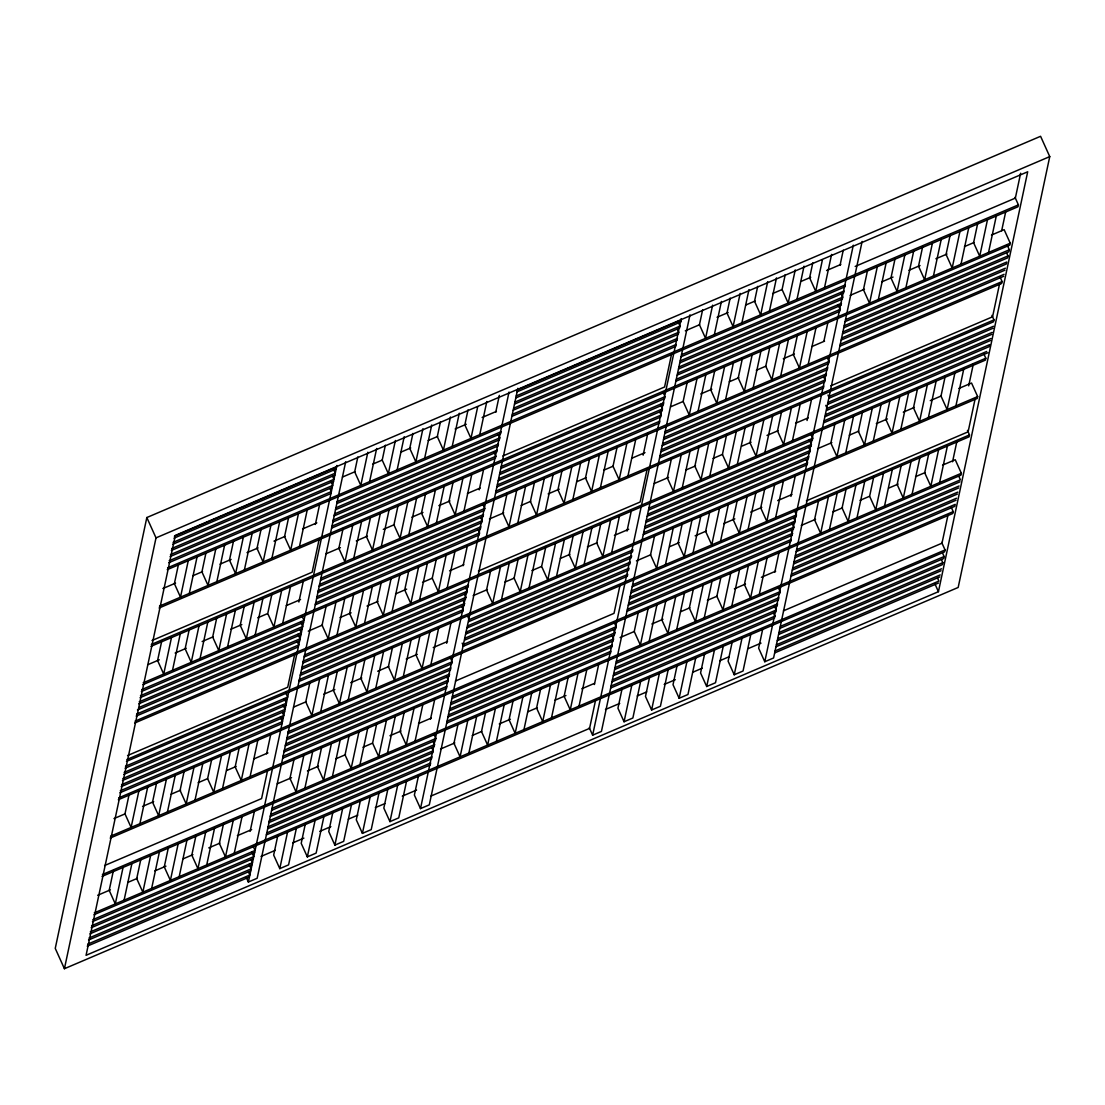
<?xml version="1.0" encoding="UTF-8"?>
<svg xmlns="http://www.w3.org/2000/svg" width="1105" height="1105" viewBox="0 0 1105 1105"><rect width="100%" height="100%" fill="white"/><g stroke="black" fill="none" stroke-linecap="round" stroke-linejoin="round"><path stroke-width="1.5" d="M146.827 517.541L55.25 948.394L64.422 968.712L958.173 587.459L1049.75 156.606L1040.579 136.288L146.827 517.541L156.012 537.873L64.422 968.712M138.871 790.973L131.108 827.438L124.989 813.888L129.216 793.998M161.827 640.624L157.587 660.528L163.706 674.078L171.468 637.599M113.414 870.478L109.188 890.368L115.307 903.918L123.056 867.439M178.609 563.73L174.383 583.633L180.502 597.17L188.251 560.705M139.921 823.681L147.669 787.216M172.518 670.321L180.267 633.842M124.105 900.161L131.868 863.682M189.314 593.413L197.063 556.948M156.758 782.243L152.531 802.147L158.65 815.697L166.413 779.218M189.369 628.883L185.129 648.773L191.248 662.323L199.011 625.844M140.957 858.723L136.73 878.627L142.849 892.177L150.598 855.698M205.806 553.633L201.925 571.879L208.044 585.429L215.793 548.95M167.463 811.94L175.212 775.461M200.06 658.566L207.809 622.087M151.647 888.42L159.41 851.941M216.856 581.672L224.605 545.193M184.3 770.503L180.074 790.393L186.193 803.943L193.955 767.464M216.911 617.129L212.671 637.019L218.79 650.569L226.553 614.104M168.499 846.983L164.272 866.873L170.391 880.423L178.14 843.944M233.694 540.235L229.467 560.125L235.586 573.675L243.335 537.196M195.005 800.186L202.754 763.707M227.602 646.812L235.351 610.347M179.19 876.666L186.952 840.187M244.398 569.918L252.147 533.439M211.842 758.748L207.616 778.652L213.735 792.202L221.497 755.723M244.454 605.374L240.213 625.278L246.332 638.828L254.095 602.349M196.041 835.228L191.814 855.118L197.933 868.668L205.682 832.189M261.236 528.48L257.009 548.384L263.128 561.934L270.891 525.455M222.547 788.445L230.296 751.966M255.145 635.071L262.893 598.592M206.732 864.911L214.494 828.432M271.94 558.177L279.689 521.698M239.384 747.008L235.158 766.898L241.277 780.448L249.039 743.969M271.996 593.634L267.755 613.524L273.874 627.074L281.637 590.595M223.583 823.474L219.356 843.377L225.475 856.928L233.224 820.449M288.433 518.397L284.551 536.629L290.67 550.18L298.433 513.701M250.089 776.691L257.838 740.212M282.687 623.317L290.435 586.838M234.274 853.17L242.036 816.692M299.483 546.423L307.231 509.944M250.131 831.374L254.426 811.139M266.609 753.803L270.918 733.568M298.875 602.032L303.53 580.111M315.367 524.461L319.663 504.225M267.59 770.378L261.595 798.57L104.616 865.533M294.759 654.063L287.714 687.213L127.545 755.544M319.207 539.033L312.163 572.197L152.007 640.513M345.699 461.738L257.161 878.268L248.363 882.025L336.901 465.495M310.008 682.02L305.767 701.91L311.886 715.46L319.649 678.981M326.307 605.333L322.08 625.223L328.199 638.773L335.948 602.294M357.84 456.931L354.677 471.849L360.796 485.399L367.841 452.235M277.894 835.173L273.667 855.077L279.786 868.627L288.585 864.87L296.347 828.391M294.192 758.486L289.966 778.39L296.085 791.94L303.834 755.461M343.103 528.425L338.862 548.329L344.981 561.879L352.744 525.4M279.786 868.627L287.535 832.148M320.699 711.703L328.447 675.224M336.997 635.016L344.746 598.537M369.595 481.642L376.653 448.478M304.897 788.183L312.646 751.704M353.793 558.122L361.542 521.643M337.191 671.923L333.309 690.155L339.428 703.705L347.191 667.24M353.849 593.578L349.622 613.468L355.741 627.018L363.49 590.553M385.383 445.177L382.22 460.108L388.338 473.658L395.383 440.494M305.436 823.432L301.209 843.322L307.328 856.872L316.127 853.115L323.889 816.636M321.735 746.745L317.508 766.635L323.627 780.185L331.376 743.706M370.286 518.342L366.404 536.574L372.523 550.124L380.286 513.645M307.328 856.872L315.077 820.393M348.241 699.948L355.99 663.483M364.54 623.261L372.288 586.796M397.137 469.901L404.195 436.737M332.439 776.428L340.188 739.949M381.336 546.367L389.084 509.888M365.092 658.511L360.865 678.415L366.971 691.965L374.733 655.486M381.391 581.824L377.164 601.728L383.283 615.278L391.032 578.799M412.925 433.436L409.762 448.354L415.881 461.904L422.925 428.74M332.978 811.678L328.751 831.568L334.87 845.118L343.683 841.361L351.431 804.896M349.277 734.991L345.05 754.881L351.169 768.431L358.918 731.966M398.187 504.93L393.946 524.834L400.065 538.384L407.828 501.905M334.87 845.118L342.619 808.653M375.783 688.208L383.532 651.729M392.082 611.521L399.83 575.042M424.679 458.147L431.737 424.983M359.981 764.674L367.73 728.209M408.878 534.627L416.626 498.148M392.634 646.77L388.408 666.66L394.513 680.21L402.275 643.732M408.933 570.083L404.706 589.973L410.825 603.523L418.574 567.045M440.467 421.682L437.304 436.599L443.423 450.149L450.467 416.999M360.52 799.923L356.293 819.827L362.412 833.377L371.225 829.62L378.974 793.141M376.819 723.236L372.592 743.14L378.711 756.69L386.46 720.211M425.729 493.189L421.488 513.079L427.607 526.629L435.37 490.15M362.412 833.377L370.161 796.898M403.325 676.453L411.074 639.975M419.624 599.766L427.373 563.288M452.221 446.392L459.279 413.242M387.524 752.933L395.272 716.454M436.42 522.872L444.169 486.393M419.817 636.673L415.95 654.92L422.055 668.47L429.817 631.991M446.116 555.304L438.367 591.783L432.248 578.233L436.475 558.329M468.009 409.927L464.846 424.859L470.965 438.409L477.664 406.902M388.062 788.183L383.836 808.073L389.954 821.623L398.767 817.866L406.516 781.387M404.361 711.496L400.134 731.386L406.253 744.936L414.002 708.457M452.912 483.092L449.031 501.339L455.149 514.875L462.912 478.41M389.954 821.623L397.703 785.144M430.867 664.713L438.616 628.234M447.166 588.026L454.915 551.547M479.763 434.652L486.822 401.488M415.066 741.179L422.814 704.7M463.962 511.118L471.711 474.653M418.685 774.812L414.375 795.048L420.494 808.598L429.306 804.841L517.844 388.311M430.508 719.162L434.804 698.926M446.641 643.276L450.937 623.04M463.133 565.705L467.429 545.469M479.252 489.819L483.562 469.584M495.744 412.234L499.336 395.383M420.494 808.598L509.032 392.068M433.243 750.751L432.829 752.712L269.068 822.562L269.482 820.601L433.243 750.751L431.875 747.74M434.541 744.618L434.127 746.579L270.366 816.429L270.78 814.468L434.541 744.618L433.188 741.607M435.853 738.485L435.425 740.447L271.678 810.297L272.092 808.335L435.853 738.485L433.809 733.969M448.229 680.197L447.815 682.158L284.054 752.022L284.482 750.06L448.229 680.197L446.876 677.185M463.23 609.642L462.815 611.604L299.054 681.467L299.469 679.506L463.23 609.642L461.876 606.631M464.542 603.51L464.114 605.471L300.367 675.335L300.781 673.373L464.542 603.51L463.175 600.498M465.84 597.377L465.426 599.338L301.665 669.202L302.079 667.24L465.84 597.377L464.487 594.366M467.139 591.244L466.724 593.205L302.963 663.055L303.392 661.094L467.139 591.244L465.785 588.233M479.529 532.955L479.114 534.931L315.353 604.78L315.768 602.819L479.529 532.955L478.175 529.958M482.139 520.69L481.725 522.651L317.964 592.515L318.378 590.553L482.139 520.69L480.786 517.679M484.75 508.424L484.335 510.386L320.574 580.236L320.989 578.274L484.75 508.424L482.705 503.908M495.827 456.282L495.413 458.244L331.652 528.093L332.066 526.132L495.827 456.282L493.797 451.765M499.75 437.87L499.322 439.831L335.575 509.695L335.989 507.734L499.75 437.87L498.383 434.859M463.534 646.163L463.948 644.201L627.709 574.351L627.295 576.313L463.534 646.163L462.18 643.151M469.169 619.67L468.755 621.632L632.516 551.768L632.93 549.807L469.169 619.67L467.816 616.659M457.829 725.06L453.962 743.292L460.081 756.842L467.829 720.363M490.786 570.028L486.559 589.932L492.678 603.468L500.427 567.003M507.085 493.341L502.858 513.245L508.977 526.795L516.726 490.316M468.879 753.085L476.628 716.62M501.477 599.725L509.239 563.246M517.775 523.038L525.538 486.559M485.73 711.648L481.504 731.551L487.623 745.102L495.372 708.623M518.328 558.274L514.101 578.177L520.22 591.727L527.969 555.249M534.627 481.6L530.4 501.49L536.519 515.041L544.268 478.562M496.421 741.345L504.17 704.866M529.019 587.971L536.781 551.492M545.317 511.284L553.08 474.805M513.273 699.907L509.046 719.797L515.165 733.347L522.914 696.868M545.87 546.533L541.643 566.423L547.762 579.973L555.511 543.494M562.169 469.846L557.942 489.736L564.061 503.286L571.81 466.821M523.963 729.59L531.712 693.111M556.561 576.216L564.324 539.737M572.86 499.529L580.622 463.064M540.815 688.153L536.588 708.056L542.707 721.593L550.456 685.128M573.412 534.779L569.186 554.682L575.304 568.232L583.053 531.754M589.711 458.092L585.484 477.995L591.603 491.545L599.352 455.067M551.505 717.849L559.254 681.371M584.103 564.475L591.866 527.997M600.402 487.788L608.164 451.31M568.357 676.398L564.13 696.302L570.249 709.852L577.998 673.373M600.954 523.038L596.728 542.928L602.847 556.478L610.595 519.999M617.253 446.351L613.026 466.241L619.145 479.791L626.894 443.312M579.048 706.095L586.796 669.616M611.645 552.721L619.408 516.242M627.944 476.034L635.707 439.555M594.407 684.52L598.703 664.285M627.018 531.049L631.328 510.814M643.151 455.163L647.806 433.243M595.567 700.197L589.573 728.388L431.005 796.042M620.016 585.18L614.021 613.358L455.453 681.012M647.185 468.852L640.14 502.015L478.396 571.009M671.633 353.821L664.588 386.985L502.844 455.978M689.976 314.87L601.438 731.413L592.639 735.17L681.177 318.627M612.17 635.969L613.524 638.98L613.109 640.941L449.348 710.791M613.468 629.836L614.836 632.847L614.421 634.809L450.66 704.659M614.104 622.184L616.134 626.701L615.72 628.662L451.959 698.526M659.768 412.041L661.121 415.052L660.707 417.013L496.946 486.877M660.389 404.402L662.434 408.919L662.005 410.88L498.258 480.73M677.365 329.221L678.732 332.232L678.318 334.193L514.557 404.057M678 321.583L680.031 326.099L679.616 328.061L515.855 397.911M622.17 688.318L617.944 708.208L624.063 721.758L632.875 718.001L640.624 681.523M638.469 611.631L634.242 631.521L640.361 645.071L648.11 608.593M654.768 534.944L650.541 554.834L656.66 568.384L664.423 531.906M687.379 381.57L683.139 401.46L689.258 415.01L697.02 378.532M702.614 309.856L699.451 324.773L705.556 338.323L712.615 305.173M671.564 458.05L667.337 477.94L673.456 491.49L681.205 455.011M624.063 721.758L631.811 685.28M649.174 641.314L656.923 604.836M665.472 564.627L673.221 528.149M698.07 411.253L705.819 374.775M714.369 334.566L721.413 301.416M682.268 487.733L690.017 451.254M649.712 676.564L645.486 696.454L651.605 710.004L660.417 706.247L668.166 669.782M666.011 599.877L661.785 619.781L667.903 633.317L675.652 596.852M682.31 523.19L678.083 543.094L684.202 556.644L691.965 520.165M714.921 369.816L710.681 389.72L716.8 403.27L724.562 366.791M730.156 298.101L726.993 313.033L733.098 326.583L740.157 293.419M699.106 446.296L694.879 466.186L700.998 479.736L708.747 443.271M651.605 710.004L659.354 673.539M676.716 629.56L684.465 593.095M693.015 552.887L700.763 516.408M725.612 399.513L733.361 363.034M741.911 322.826L748.955 289.662M709.811 475.979L717.559 439.514M677.255 664.809L673.028 684.713L679.147 698.263L687.959 694.506L695.708 658.028M693.553 588.122L689.327 608.026L695.446 621.576L703.194 585.098M709.852 511.449L705.625 531.339L711.744 544.889L719.507 508.411M742.463 358.075L738.223 377.965L744.342 391.515L752.104 355.037M757.698 286.361L754.535 301.278L760.641 314.828L767.699 281.664M726.648 434.541L722.421 454.445L728.54 467.995L736.289 431.516M679.147 698.263L686.896 661.785M704.258 617.819L712.007 581.341M720.557 541.132L728.306 504.654M753.154 387.758L760.903 351.28M769.453 311.071L776.497 277.908M737.353 464.238L745.102 427.759M704.797 653.069L700.57 672.959L706.689 686.509L715.501 682.752L723.25 646.273M720.75 578.039L716.869 596.272L722.988 609.822L730.736 573.343M737.394 499.695L733.168 519.585L739.286 533.135L747.049 496.656M770.005 346.321L765.765 366.225L771.884 379.761L779.647 343.296M795.241 269.924L788.183 303.088L782.078 289.538L785.241 274.606M753.845 424.458L749.964 442.691L756.082 456.241L763.831 419.762M706.689 686.509L714.438 650.03M731.8 606.065L739.549 569.586M748.099 529.378L755.848 492.913M780.696 376.018L788.445 339.539M796.995 299.331L804.039 266.167M764.895 452.484L772.644 416.005M732.339 641.314L728.112 661.218L734.231 674.768L743.043 671.011L750.792 634.532M748.638 564.627L744.411 584.531L750.53 598.081L758.279 561.602M764.936 487.94L760.71 507.844L766.829 521.394L774.591 484.915M797.548 334.566L793.307 354.47L799.426 368.02L807.189 331.541M812.783 262.866L809.62 277.783L815.725 291.333L822.424 259.827M781.732 411.046L777.506 430.95L783.625 444.5L791.373 408.021M734.231 674.768L741.98 638.289M759.342 594.324L767.091 557.845M775.641 517.637L783.39 481.158M808.238 364.263L815.987 327.784M824.537 287.576L831.582 254.412M792.437 440.743L800.186 404.264M762.602 629.629L758.652 648.179L764.77 661.729L773.583 657.972L862.121 241.443M774.785 572.293L779.08 552.058M790.918 496.407L795.213 476.172M807.051 420.522L811.705 398.601M823.888 341.265L827.838 322.715M840.021 265.38L843.253 250.2M764.77 661.729L853.309 245.2M773.555 613.151L774.909 616.162L774.495 618.123L610.734 687.973M774.177 605.512L776.207 610.029L775.793 611.99L612.032 681.84M778.086 587.1L780.13 591.617L779.702 593.578L615.955 663.442M791.152 530.331L792.52 533.342L792.092 535.303L628.331 605.153M791.774 522.679L793.818 527.196L793.404 529.157L629.643 599.021M793.763 518.052L795.117 521.063L794.702 523.024L630.941 592.888M794.385 510.413L796.429 514.93L796.014 516.891L632.253 586.755M806.153 459.777L807.506 462.788L807.092 464.749L643.331 534.599M808.763 447.511L810.117 450.522L809.703 452.484L645.942 522.334M810.683 433.726L812.728 438.243L812.313 440.204L648.552 510.068M823.75 376.957L825.117 379.968L824.703 381.929L660.942 451.779M827.673 358.545L829.026 361.556L828.612 363.517L664.851 433.381M838.073 304.897L840.104 309.414L839.689 311.375L675.929 381.239M840.684 292.632L842.714 297.148L842.3 299.11L678.539 368.96M825.78 405.383L827.134 408.394L826.72 410.356L990.481 340.492M993.091 328.226L829.33 398.076L829.745 396.115L993.505 326.265M818.764 499.847L814.537 519.751L820.656 533.301L828.405 496.822M835.062 423.16L830.836 443.064L836.955 456.614L844.703 420.135M867.66 269.8L863.433 289.69L869.552 303.24L877.301 266.761M829.454 529.544L837.217 493.065M845.753 452.857L853.516 416.378M878.351 299.483L886.113 263.004M846.306 488.106L842.079 507.996L848.198 521.546L855.947 485.067M862.604 411.419L858.378 431.309L864.497 444.859L872.246 408.38M895.202 258.045L890.975 277.949L897.094 291.485L904.843 255.02M856.997 517.789L864.759 481.31M873.295 441.102L881.058 404.623M905.907 287.728L913.655 251.263M873.848 476.352L869.621 496.255L875.74 509.806L883.489 473.327M889.787 401.322L885.92 419.569L892.039 433.119L899.788 396.64M922.744 246.291L918.517 266.195L924.636 279.745L932.385 243.266M884.539 506.049L892.301 469.57M900.837 429.362L908.6 392.883M933.449 275.988L941.198 239.509M901.39 464.611L897.163 484.501L903.282 498.051L911.031 461.572M917.689 387.924L913.462 407.814L919.581 421.364L927.33 384.885M950.286 234.55L946.06 254.44L952.179 267.99L959.927 231.511M912.081 494.294L919.843 457.815M928.38 417.607L936.142 381.128M960.991 264.233L968.74 227.754M928.932 452.857L924.705 472.747L930.824 486.297L938.573 449.832M945.231 376.17L941.004 396.073L947.123 409.61L954.872 373.145M977.828 222.796L973.602 242.699L979.721 256.25L987.469 219.771M939.623 482.54L947.386 446.075M955.922 405.853L963.684 369.388M988.533 252.493L996.282 216.014M952.565 461.752L956.861 441.517M968.698 385.866L973.353 363.946M1001.669 230.724L1005.619 212.174M947.993 514.999L941.999 543.19L783.431 610.83M1020.633 173.223L1015.357 198.099L855.187 266.416M975.163 398.67L968.118 431.834L806.374 500.841M999.611 283.654L992.566 316.804L830.822 385.811M941.667 542.431L945.065 549.959L944.664 551.823L93.87 914.76M951.17 507.098L953.214 511.615L952.814 513.48L102.019 876.417M942.551 465.136L955.245 459.721L961.364 473.272L960.963 475.136L110.169 838.073M967.469 430.411L969.513 434.928L969.113 436.793L118.318 799.73M958.85 388.449L971.544 383.034L977.663 396.585L977.262 398.449L126.467 761.386M983.768 353.724L985.812 358.241L985.411 360.106L134.617 723.043M991.917 315.381L993.961 319.898L993.561 321.762L142.78 684.699M1000.066 277.037L1002.111 281.554L1001.71 283.419L150.929 646.356M991.447 235.089L1004.141 229.66L1010.26 243.211L1009.86 245.075L159.079 608.012M1015.012 197.339L1018.409 204.867L1018.023 206.746L167.228 569.669M941.446 559.655L942.814 562.666L942.399 564.627L778.638 634.477M942.758 553.522L944.112 556.533L943.698 558.495L779.937 628.344M1006.655 252.907L1008.009 255.918L1007.594 257.879L843.833 327.743M1007.277 245.269L1009.321 249.785L1008.893 251.747L845.132 321.61M938.435 591.686L1027.691 171.786L175.322 535.4L86.066 955.3L938.435 591.686L934.913 583.868M156.012 537.873L1049.75 156.606M174.383 536.215L336.569 467.042M517.582 389.816L681.343 319.967L680.915 321.928L517.168 391.778M173.968 538.176L336.155 469.003M173.084 542.362L335.257 473.175L333.227 468.658M516.27 395.949L680.031 326.099M172.656 544.323L334.843 475.136M171.772 548.494L333.959 479.308L332.605 476.296M514.971 402.096L678.732 332.232M342.453 477.07L355.147 471.642M372.606 464.197L382.137 460.136M401.184 452.014L410.715 447.953M428.174 440.494L437.691 436.434M455.149 428.989L466.269 424.251M482.139 417.483L496.421 411.392M685.307 330.809L699.603 324.718M717.062 317.273L728.167 312.522M745.626 305.077L755.157 301.016M772.616 293.571L782.133 289.51M801.18 281.374L810.711 277.314M826.581 270.545L840.864 264.454M171.358 550.456L333.544 481.269M170.474 554.627L332.66 485.44L330.616 480.924M513.659 408.228L677.42 338.365L677.006 340.326L513.245 410.19M170.06 556.588L332.232 487.402M169.162 560.76L331.348 491.573L329.994 488.562M512.361 414.361L676.122 344.498L675.707 346.459L511.947 416.323M168.747 562.721L330.934 493.534M167.615 567.804L1018.409 204.867M681.564 354.733L845.325 284.869L844.911 286.83L681.15 356.694M680.266 360.865L844.027 291.016L843.598 292.977L679.851 362.827M678.953 366.998L842.714 297.148M162.877 588.537L175.571 583.122M193.03 575.677L202.56 571.603M220.019 564.158L231.125 559.42M247.009 552.652L258.114 547.914M273.985 541.132L285.104 536.395M302.563 528.95L316.845 522.858M850.173 295.353L864.455 289.248M881.928 281.803L893.033 277.065M908.904 270.297L920.023 265.559M935.894 258.777L946.999 254.04M964.458 246.595L973.988 242.534M677.655 373.131L841.416 303.281L841.002 305.242L677.241 375.092M676.357 379.277L840.104 309.414M159.465 606.148L1010.26 243.211M501.283 466.503L665.03 396.654L664.616 398.615L500.855 468.465M845.56 319.649L1009.321 249.785M499.971 472.636L663.732 402.786L663.318 404.748L499.557 474.598M844.248 325.782L1008.009 255.918M498.673 478.769L662.434 408.919M842.949 331.914L1006.71 262.051L1006.296 264.012L842.535 333.876M326.155 553.757L340.437 547.652M356.307 540.884L367.426 536.146M383.297 529.378L394.402 524.64M411.875 517.181L422.98 512.444M438.851 505.676L449.97 500.938M467.429 493.493L480.123 488.065M670.597 406.82L683.291 401.405M700.763 393.946L711.869 389.209M729.328 381.764L738.858 377.703M756.317 370.258L765.834 366.197M783.293 358.738L794.412 354.001M811.871 346.556L824.565 341.141M497.361 484.915L661.121 415.052M841.637 338.047L1005.398 268.184M841.223 340.009L1004.984 270.159M496.062 491.048L659.823 421.185L659.409 423.146L495.648 493.01M840.339 344.18L1004.1 274.33M839.924 346.141L1003.685 276.291M151.316 644.491L1002.111 281.554M665.265 431.42L829.026 361.556M663.967 437.552L827.728 367.689L827.3 369.65L663.539 439.514M662.655 443.685L826.416 373.835L826.001 375.797L662.24 445.647M148.167 664.547L159.272 659.809M175.143 653.041L186.262 648.29M202.132 641.522L213.237 636.784M230.696 629.339L241.815 624.601M257.686 617.819L267.217 613.758M286.264 605.637L300.546 599.545M489.432 518.963L503.714 512.872M521.173 505.427L530.704 501.366M548.163 493.907L559.268 489.17M576.727 481.725L586.258 477.664M603.717 470.219L613.247 466.144M632.295 458.023L644.989 452.608M661.356 449.818L825.117 379.968M660.044 455.951L823.805 386.101L823.391 388.062L659.63 457.912M143.167 682.835L993.961 319.898M141.785 689.589L303.972 620.402L301.927 615.886M141.371 691.55L303.543 622.364M140.473 695.722L302.66 626.549L300.629 622.032M992.207 332.398L828.446 402.248L828.032 404.209L991.793 334.359M140.059 697.683L302.245 628.51M139.175 701.868L301.361 632.682L299.994 629.67M827.134 408.394L990.895 338.531M308.267 631.121L322.55 625.016M340.009 617.571L351.128 612.833M366.998 606.065L378.103 601.327M395.562 593.868L406.681 589.131M422.552 582.363L432.083 578.302M449.542 570.857L463.824 564.752M654.298 483.507L668.58 477.415M686.039 469.957L695.57 465.896M713.029 458.451L722.546 454.39M741.593 446.268L751.124 442.193M766.994 435.425L778.113 430.688M795.572 423.243L808.266 417.828M138.76 703.83L300.947 634.643M139.451 707.324L300.049 638.814L298.019 634.298M137.448 709.963L299.635 640.776M136.564 714.134L298.751 644.947L297.397 641.936M986.71 351.473L824.537 420.66L824.109 422.621L987.87 352.757M136.15 716.095L298.336 646.908M135.017 721.178L985.812 358.241M648.966 508.107L812.728 438.243M647.668 514.239L811.415 444.376L811.001 446.337L647.24 516.201M646.356 520.372L810.117 450.522M473.133 595.65L487.416 589.559M504.875 582.114L514.405 578.053M531.864 570.594L541.381 566.534M560.428 558.412L569.959 554.351M587.418 546.906L596.935 542.831M614.408 535.386L628.69 529.295M817.576 448.713L831.858 442.622M849.317 435.177L858.847 431.116M876.306 423.671L887.412 418.919M903.296 412.151L914.401 407.413M930.272 400.645L941.391 395.908M645.058 526.505L808.819 456.655L808.39 458.616L644.643 528.466M643.745 532.638L807.506 462.788M126.868 759.522L977.663 396.585M125.487 766.276L287.673 697.089L285.629 692.573M125.058 768.237L287.245 699.051M124.174 772.409L286.361 703.222L284.317 698.705M123.76 774.37L285.946 705.183M122.876 778.542L285.062 709.369L283.018 704.852M293.557 707.117L306.251 701.703M323.71 694.258L334.829 689.52M350.699 682.752L361.805 678M377.675 671.232L388.794 666.495M406.253 659.05L417.359 654.312M433.243 647.544L447.525 641.439M636.411 560.87L650.693 554.779M669.74 546.644L679.271 542.583M695.142 535.815L706.247 531.077M723.706 523.632L734.825 518.88M750.696 512.112L761.801 507.375M777.685 500.606L791.967 494.515M122.462 780.503L284.648 711.33M121.564 784.688L283.75 715.501L282.397 712.49M121.149 786.649L283.336 717.463M120.265 790.821L282.452 721.634L280.408 717.117M119.851 792.782L282.037 723.595M118.718 797.865L969.513 434.928M632.668 584.794L796.429 514.93M631.356 590.926L795.117 521.063M630.057 597.059L793.818 527.196M113.981 818.598L125.086 813.86M142.545 806.401L153.664 801.664M171.123 794.219L180.64 790.158M198.099 782.713L207.63 778.638M226.677 770.517L236.194 766.456M253.653 759.011L267.949 752.919M801.277 525.4L815.559 519.309M833.018 511.864L842.549 507.803M860.008 500.344L869.524 496.283M888.572 488.161L898.103 484.101M915.562 476.656L925.092 472.595M628.759 603.192L792.52 533.342M627.447 609.325L791.208 539.475L790.793 541.436L627.032 611.286M110.569 836.209L961.364 473.272M452.373 696.564L616.134 626.701M796.65 549.696L960.411 479.846L959.057 476.835M796.235 551.657L959.996 481.808M451.075 702.697L614.836 632.847M795.351 555.829L959.112 485.979M794.937 557.79L958.698 487.94M449.763 708.83L613.524 638.98M794.053 561.975L957.8 492.112M277.258 783.804L291.54 777.713M307.411 770.945L318.53 766.207M335.989 758.762L345.506 754.687M362.965 747.242L372.496 743.182M389.954 735.737L401.06 730.999M418.519 723.54L431.226 718.126M620.112 637.557L634.394 631.452M651.853 624.007L662.972 619.27M680.431 611.825L689.948 607.764M707.407 600.305L716.938 596.244M734.397 588.799L745.502 584.062M761.386 577.293L775.669 571.188M793.625 563.937L957.386 494.073M448.464 714.963L612.225 645.113L611.811 647.074L448.05 716.924M792.741 568.108L956.502 498.245M792.326 570.07L956.087 500.206M447.166 721.109L610.927 651.246L610.499 653.207L446.738 723.071M791.442 574.241L955.203 504.377L954.775 506.339L791.028 576.202M102.42 874.552L953.214 511.615M616.369 661.481L780.13 591.617M615.057 667.613L778.818 597.75L778.403 599.711L614.642 669.575M613.758 673.746L777.519 603.883L777.105 605.844L613.344 675.707M97.682 895.285L110.376 889.857M127.835 882.412L137.352 878.351M154.824 870.906L165.93 866.168M183.389 858.709L192.919 854.648M208.79 847.88L219.895 843.143M237.354 835.698L251.65 829.606M440.536 749.024L454.818 742.933M472.277 735.488L481.808 731.413M499.267 723.968L510.372 719.231M527.831 711.786L537.362 707.725M554.821 700.266L565.926 695.528M581.796 688.76L594.504 683.346M612.46 679.879L776.207 610.029M611.148 686.012L774.909 616.162M94.27 912.896L945.065 549.959M92.875 919.65L255.062 850.463L253.031 845.947M780.351 626.383L944.112 556.533M92.461 921.611L254.647 852.425M91.577 925.783L253.763 856.596L251.719 852.079M779.053 632.516L942.814 562.666M91.163 927.744L253.349 858.557M261.015 856.43L275.297 850.339M292.756 842.894L303.875 838.143M319.746 831.374L330.851 826.637M348.31 819.192L357.84 815.131M375.299 807.672L384.816 803.611M402.275 796.166L416.571 790.075M605.457 709.493L619.739 703.402M637.198 695.957L646.729 691.896M664.188 684.437L675.293 679.699M692.752 672.254L702.283 668.194M719.742 660.749L729.259 656.688M748.306 648.552L761.014 643.138M90.279 931.916L252.465 862.729L251.097 859.718M777.74 638.662L941.501 568.799M89.85 933.877L252.037 864.69M777.326 640.624L941.087 570.76M88.966 938.048L251.153 868.875L249.108 864.359M776.442 644.795L940.203 574.932M88.552 940.01L250.738 870.837M776.028 646.757L939.789 576.893M87.668 944.195L249.854 875.008L248.487 871.997M775.144 650.928L938.905 581.064L937.537 578.053M87.254 946.156L249.44 876.969M774.716 652.889L938.477 583.026M827.977 395.065L829.33 398.076M809.385 439.859L810.739 442.87M663 392.137L664.354 395.148M589.241 727.642L592.639 735.17M450.108 657.282L451.475 660.293M246.318 877.508L248.363 882.025M266.871 832.88L266.457 834.841L430.218 764.978L430.632 763.016L266.871 832.88M268.184 826.747L267.755 828.709L431.516 758.845L431.931 756.884L268.184 826.747M283.17 756.193L282.756 758.154L446.517 688.291L446.931 686.329L283.17 756.193M285.781 743.927L285.366 745.889L449.127 676.025L449.542 674.064L285.781 743.927M287.079 737.781L286.665 739.742L450.426 669.892L450.84 667.931L287.079 737.781M288.391 731.648L287.977 733.61L451.738 663.76L452.152 661.798L288.391 731.648M304.69 654.961L304.276 656.923L468.037 587.073L468.451 585.111L304.69 654.961M317.08 596.686L316.665 598.648L480.426 528.784L480.841 526.823L317.08 596.686M319.69 584.421L319.262 586.382L483.023 516.518L483.451 514.557L319.69 584.421M333.379 519.999L332.964 521.961L496.725 452.097L497.14 450.136L333.379 519.999M334.677 513.866L334.263 515.828L498.024 445.964L498.438 444.003L334.677 513.866M337.287 501.587L336.873 503.549L500.634 433.699L501.048 431.737L337.287 501.587M465.26 638.068L464.846 640.03L628.607 570.18L629.021 568.219L465.26 638.068M466.559 631.936L466.144 633.897L629.905 564.047L630.32 562.086L466.559 631.936M467.871 625.803L467.443 627.764L631.204 557.901L631.632 555.939L467.871 625.803M825.836 414.527L825.421 416.488L989.182 346.625L989.597 344.663L825.836 414.527"/></g></svg>
